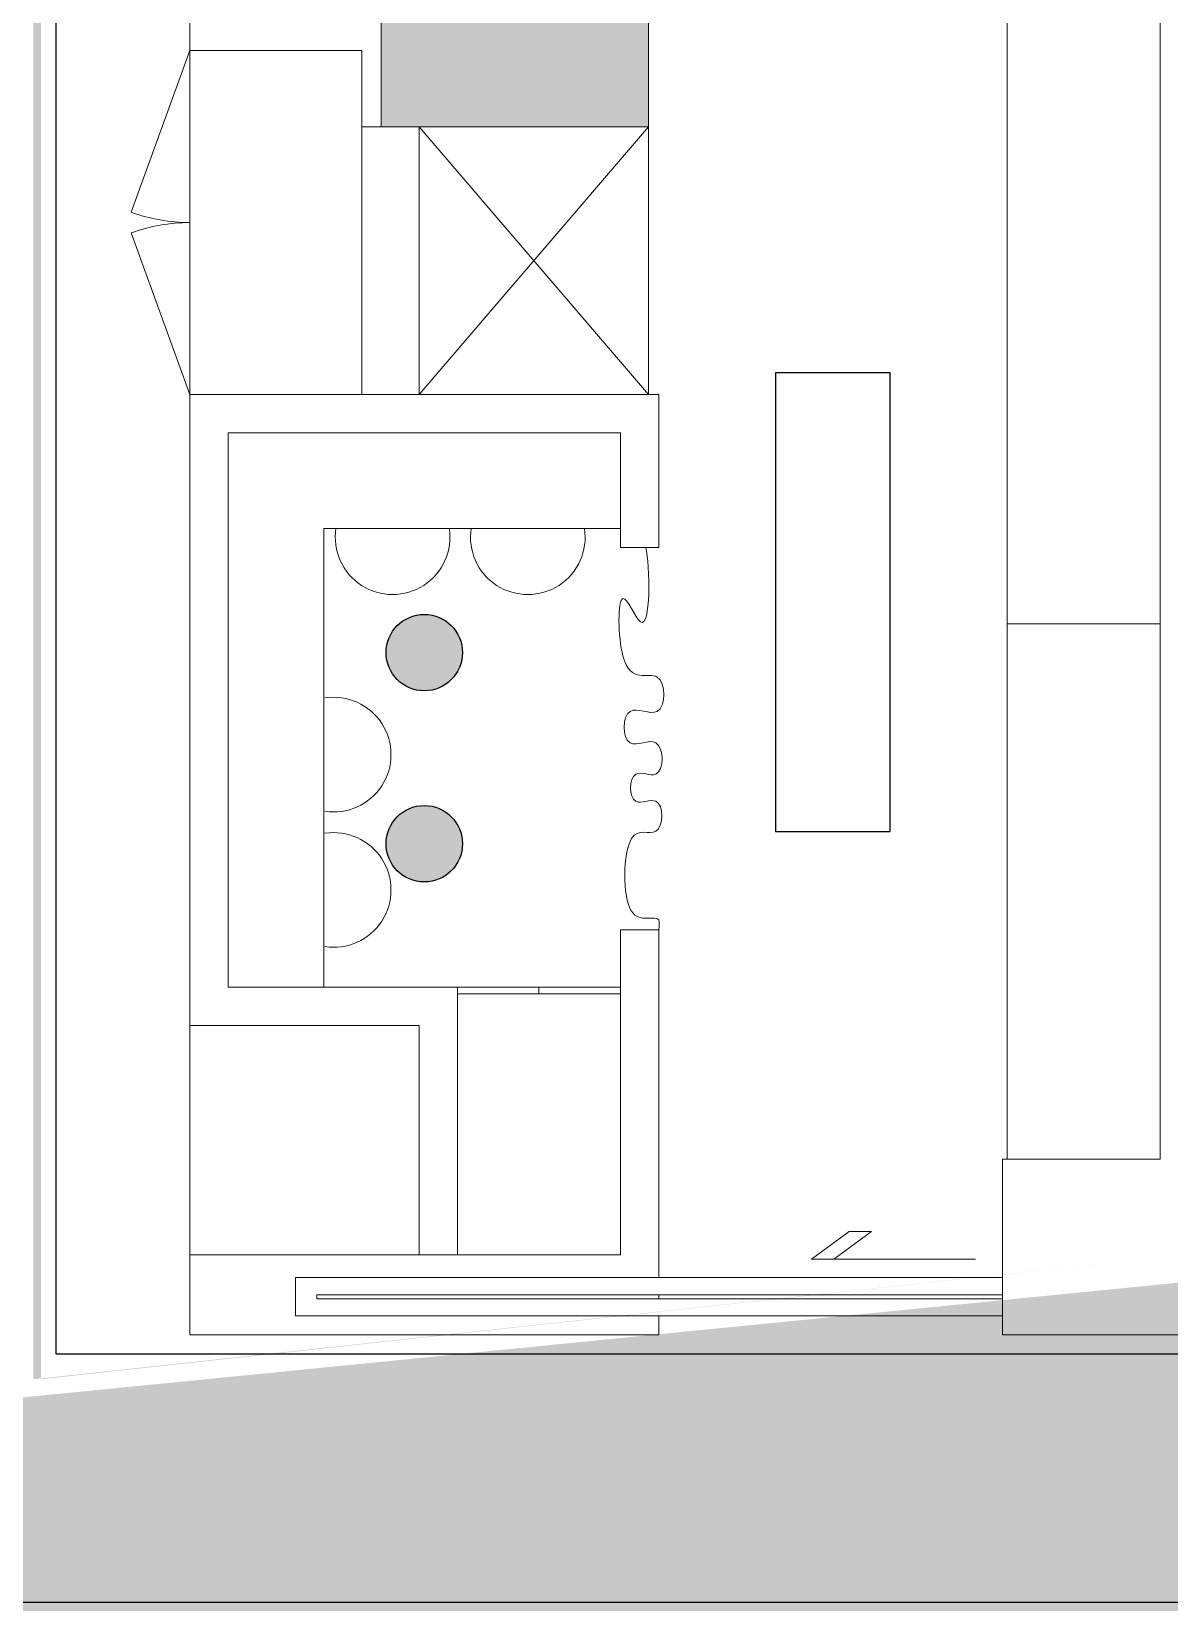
# Model space of a CAD drawing. Header units: metres. Extents: x 11578468 to 47831421, y -58341524 to -14256839.
# Drawn here: x 23842313 to 23845291, y -29064392 to -29060282 of the extents above; entities that cross this region are included whole.
import ezdxf

# ---------------------------------------------------------------- set-up
doc = ezdxf.new("R2010")
doc.units = ezdxf.units.M
doc.header["$LTSCALE"] = 50
doc.header["$MEASUREMENT"] = 0
doc.linetypes.add('DASHEDX2', pattern=[1.5, 1, -0.5])
doc.linetypes.add('DH-HID2', pattern=[1.2000000000000002, 0.8, -0.4])
doc.layers.get('0').update_dxf_attribs({"linetype": 'CONTINUOUS'})
for name, color, linetype in [('#조명', 40, 'CONTINUOUS'), ('FU-FURM', 251, 'DH-HID2'), ('wall', 3, 'CONTINUOUS')]:
    doc.layers.add(name, color=color, linetype=linetype)
doc.layers.add('ha', color=8, linetype='CONTINUOUS', lineweight=5)

# ---------------------------------------------------------------- blocks, each defined once
blk = doc.blocks.new('gasdgd')
at = {"layer": 'ha'}
for p, q in [((23844865.91272162, -29057282.27177941), (23844865.91272154, -29063232.27177941)), ((23845265.91272162, -29057282.27177941), (23845265.91272162, -29060332.27177941)), ((23845265.91272154, -29063232.27177941), (23845265.91272162, -29057282.27177941)), ((23845265.91272157, -29057282.27177941), (23845265.91272156, -29063232.2717794)), ((23842727.69593414, -29060182.27177941), (23842727.69593414, -29060532.2717794)), ((23843227.69593415, -29060182.2717794), (23843227.69593415, -29060532.2717794)), ((23843227.69593415, -29060532.2717794), (23843227.69593415, -29060182.2717794)), ((23843927.69593415, -29060532.2717794), (23843927.69593415, -29060182.2717794)), ((23843927.69593415, -29060182.2717794), (23843927.69593415, -29060532.2717794)), ((23842727.69593415, -29060332.27177943), (23842573.78686965, -29060755.13345879)), ((23842727.69593415, -29060332.27177943), (23843177.69593418, -29060332.27177943)), ((23842727.69593415, -29061232.27177944), (23842727.69593415, -29060332.27177943)), ((23843177.69593418, -29060332.27177943), (23843177.69593418, -29061232.27177944)), ((23843177.69593415, -29060532.27177942), (23843227.69593415, -29060532.2717794)), ((23843177.69593415, -29060532.27177942), (23843177.69593418, -29061232.27177944)), ((23843227.69593415, -29060532.2717794), (23843927.69593415, -29060532.2717794)), ((23843927.69593415, -29060532.2717794), (23843227.69593415, -29060532.2717794)), ((23843327.69593415, -29060532.27177941), (23843927.69593415, -29060532.27177941)), ((23843327.69593415, -29061232.27177941), (23843327.69593415, -29060532.27177941)), ((23843927.69593417, -29061232.27177941), (23843327.69593418, -29060532.27177941)), ((23843927.69593415, -29060532.27177941), (23843327.69593415, -29061232.27177941)), ((23843327.69593415, -29060532.27177941), (23843327.69593418, -29061232.27177944)), ((23843927.69593415, -29060532.27177941), (23843927.69593415, -29061232.27177941)), ((23842727.69593415, -29061232.27177945), (23842573.78686965, -29060809.41010009)), ((23842727.69593415, -29061232.27177944), (23842727.69593415, -29062882.27177941)), ((23842727.69593415, -29061232.27177944), (23843954.12950898, -29061232.27177944)), ((23843177.69593418, -29061232.27177944), (23842727.69593415, -29061232.27177944)), ((23843927.69593415, -29061232.27177941), (23843327.69593415, -29061232.27177941)), ((23843954.12950898, -29061232.27177943), (23843954.12950899, -29061632.27177944)), ((23842827.69593414, -29061332.27177944), (23842827.69593415, -29062782.27177941)), ((23842827.69593414, -29061332.27177944), (23843854.12950898, -29061332.27177943)), ((23843854.12950898, -29061332.27177943), (23842827.69593414, -29061332.27177943)), ((23842827.69593414, -29061332.27177943), (23842827.69593414, -29061582.27177943)), ((23843854.12950899, -29061632.27177944), (23843854.12950898, -29061332.27177943)), ((23843854.12950898, -29061582.27177943), (23843854.12950898, -29061332.27177943)), ((23842727.69593415, -29062882.27177941), (23842727.69593414, -29061382.27177944)), ((23842827.69593414, -29062782.2717794), (23842827.69593415, -29061382.27177944)), ((23842827.69593414, -29062782.27177941), (23842827.69593415, -29061582.27177943)), ((23843077.69593415, -29061582.27177943), (23843854.12950898, -29061582.27177943)), ((23843077.69593415, -29061582.27177943), (23843077.69593414, -29062782.27177941)), ((23843954.12950899, -29061632.27177944), (23843854.12950899, -29061632.27177943)), ((23844865.91272154, -29063232.27177941), (23844865.91272154, -29061832.27177941)), ((23844865.91272154, -29061832.27177941), (23845265.91272156, -29061832.27177941)), ((23845265.91272156, -29061832.27177941), (23845265.91272156, -29063232.27177941)), ((23842727.69593415, -29062282.2717794), (23842727.69593415, -29062882.27177941)), ((23843854.12950898, -29063482.27177941), (23843854.12950898, -29062632.27177942)), ((23843954.12950898, -29062632.27177941), (23843854.12950898, -29062632.27177941)), ((23843954.12950898, -29062632.27177942), (23843954.12950898, -29063542.2717794)), ((23843427.69593415, -29062782.27177942), (23842827.69593414, -29062782.27177941)), ((23843077.69593414, -29062782.27177941), (23842827.69593414, -29062782.27177941)), ((23843427.69593415, -29062782.27177942), (23843427.69593414, -29063482.27177941)), ((23843427.69593415, -29062782.27177942), (23843854.12950898, -29062782.27177942)), ((23843427.69593415, -29063482.27177941), (23843427.69593415, -29062782.27177942)), ((23843640.91272156, -29062782.27177942), (23843640.91272156, -29062800.27177942)), ((23843854.12950898, -29062782.27177941), (23843854.12950898, -29063482.27177941)), ((23843427.69593415, -29062800.27177942), (23843854.12950898, -29062800.27177942)), ((23843327.69593414, -29062882.27177941), (23842727.69593414, -29062882.27177941)), ((23843327.69593414, -29062882.27177941), (23842727.69593414, -29062882.27177941)), ((23842727.69593414, -29062882.27177941), (23842727.69593414, -29063482.27177941)), ((23843327.69593414, -29063482.27177941), (23843327.69593414, -29062882.27177941)), ((23843327.69593414, -29062882.27177941), (23843327.69593414, -29063482.27177941)), ((23844854.12950898, -29063692.2717794), (23844854.12950897, -29063232.27177941)), ((23845265.91272155, -29063232.27177941), (23844854.12950897, -29063232.27177941)), ((23844865.91272154, -29063232.27177941), (23845265.91272154, -29063232.27177941)), ((23845265.91272156, -29063232.27177941), (23844865.91272154, -29063232.27177941)), ((23844354.03566265, -29063494.23504151), (23844452.65032211, -29063421.95106591)), ((23844510.98579184, -29063421.95106591), (23844412.37113239, -29063494.23504151)), ((23844452.65032211, -29063421.95106591), (23844510.98579184, -29063421.95106591)), ((23842727.69593414, -29063482.27177941), (23842727.69593414, -29063692.27177941)), ((23843854.12950898, -29063482.27177941), (23842727.69593414, -29063482.27177941)), ((23842727.69593414, -29063482.27177941), (23843327.69593414, -29063482.27177941)), ((23843854.12950898, -29063482.27177941), (23843427.69593415, -29063482.27177941)), ((23844783.21598467, -29063494.23504151), (23844354.03566265, -29063494.23504151)), ((23844412.37113239, -29063494.23504151), (23844783.21598467, -29063494.23504151)), ((23844783.21598467, -29063494.23504151), (23844783.21598467, -29063494.23504151)), ((23843954.12950898, -29063542.2717794), (23843004.12950898, -29063542.2717794)), ((23843004.12950898, -29063542.2717794), (23843004.12950898, -29063642.2717794)), ((23844854.12950898, -29063542.2717794), (23843954.12950898, -29063542.2717794)), ((23844854.12950898, -29063642.2717794), (23844854.12950898, -29063542.2717794)), ((23843060.12950898, -29063597.2717794), (23843060.12950898, -29063587.2717794)), ((23843060.12950898, -29063587.2717794), (23843954.12950898, -29063587.2717794)), ((23843954.12950898, -29063597.2717794), (23843060.12950898, -29063597.2717794)), ((23843954.12950898, -29063587.2717794), (23843954.12950898, -29063597.2717794)), ((23843954.12950898, -29063597.2717794), (23843954.12950898, -29063587.2717794)), ((23843954.12950898, -29063587.2717794), (23844854.12950898, -29063587.2717794)), ((23843954.12950898, -29063587.2717794), (23843954.12950898, -29063597.2717794)), ((23843954.12950898, -29063592.2717794), (23843954.12950898, -29063597.2717794)), ((23844854.12950898, -29063597.2717794), (23843954.12950898, -29063597.2717794)), ((23844854.12950898, -29063587.2717794), (23844854.12950898, -29063597.2717794)), ((23843004.12950898, -29063642.2717794), (23843954.12950898, -29063642.2717794)), ((23843954.12950898, -29063642.2717794), (23843954.12950898, -29063692.27177941)), ((23843954.12950898, -29063642.2717794), (23844854.12950898, -29063642.2717794)), ((23843954.12950899, -29063692.27177938), (23842727.69593414, -29063692.27177944)), ((23843327.69593414, -29063692.2717794), (23843227.69593414, -29063692.2717794)), ((23843954.12950898, -29063692.2717794), (23843327.47823854, -29063692.2717794)), ((23843327.47823854, -29063692.2717794), (23843327.47902713, -29063693.13840914)), ((23846415.91272161, -29063692.2717794), (23844854.12950898, -29063692.2717794)), ((23845365.91272161, -29063692.2717794), (23844854.12950898, -29063692.2717794))]:
    blk.add_line(p, q, dxfattribs=at)
for centre, radius, start, end in [((23842727.69593415, -29060332.27177944), 449.9999999961378, 249.9999999996519, 270.0000000004743), ((23842727.69593415, -29061232.27177944), 449.9999999961378, 89.99999999952568, 109.9999999392787), ((23843257.94084164, -29061605.41131241), 150, 171.1259127798862, 8.87408722011383), ((23843611.78885651, -29061605.41131241), 150, 171.1259127798862, 8.87408722011383), ((23843103.77711299, -29062174.15338124), 150, 261.1259127798862, 98.87408722011384), ((23843103.77711299, -29062528.00139611), 150, 261.1259127798862, 98.87408722011384)]:
    blk.add_arc(centre, radius, start, end, dxfattribs=at)
blk.add_open_spline([(23843920.47479135, -29061632.27177943), (23843931.66526443, -29061676.39371495), (23843935.98258664, -29061928.0465881), (23843844.87646908, -29061693.74481178), (23843849.79690468, -29062013.36946831), (23843973.35921482, -29061923.09859123), (23843974.3784309, -29062097.80839413), (23843858.41058888, -29062024.75555889), (23843857.88359592, -29062177.95207833), (23843967.74853566, -29062107.62630726), (23843969.90593046, -29062253.32474531), (23843875.68481326, -29062198.73402531), (23843875.53165687, -29062322.90802661), (23843968.60477643, -29062268.4606859), (23843966.46026948, -29062407.87057587), (23843862.4515198, -29062340.9814851), (23843856.53430077, -29062645.30715835), (23843961.07448238, -29062583.46699827), (23843955.58677443, -29062622.03106042), (23843954.12950898, -29062632.27177941)], degree=3, knots=[34.22561416058954, 34.22561416058954, 34.22561416058954, 34.22561416058954, 129.3501523174345, 174.81642691046, 234.5163476355374, 324.1118809767067, 413.662195365876, 484.5915026143193, 566.9194863066077, 634.1288757547736, 716.2168083786964, 768.481849450618, 839.3757761269808, 891.6408171989024, 969.9971256367862, 1033.461118400097, 1115.54905102402, 1186.478358276188, 1212.123886793852, 1212.123886793852, 1212.123886793852, 1212.123886793852], dxfattribs=at)
for points in [[(23843227.69593415, -29060532.2717794), (23843227.69593415, -29060182.2717794), (23843927.69593415, -29060532.2717794)], [(23843927.69593415, -29060532.2717794), (23843227.69593415, -29060182.2717794), (23843927.69593415, -29060182.2717794)]]:
    blk.add_solid(points, dxfattribs=at)

msp = doc.modelspace()

# ---------------------------------------------------------------- hatches: boundary and pattern name
at = {"layer": 'wall', "ltscale": 10}
h = msp.add_hatch(color=1, dxfattribs=at)
h.dxf.hatch_style = 1
h.paths.add_polyline_path([(23843440.91272155, -29061907.27177941, 1), (23843240.91272155, -29061907.27177941, 1)])
h = msp.add_hatch(color=1, dxfattribs=at)
h.dxf.hatch_style = 1
h.paths.add_polyline_path([(23843440.91272155, -29062407.27177941, 1), (23843240.91272155, -29062407.27177941, 1)])

# ---------------------------------------------------------------- linework, layer by layer
at = {"layer": '#조명', "ltscale": 10}
msp.add_lwpolyline([(23844259.91272162, -29062375.2717794), (23844559.91272162, -29062375.2717794), (23844559.91272162, -29061175.2717794), (23844259.91272162, -29061175.2717794)], close=True, dxfattribs=at)
msp.add_lwpolyline([(23849277.69596847, -29056372.27177927), (23849277.69596847, -29064392.27177943), (23837427.69585676, -29064392.27177922), (23837427.69585676, -29056372.27177951), (23849277.69596847, -29056372.27177926)])
at = {"color": 10, "linetype": 'DASHEDX2', "ltscale": 5, "const_width": 20}
msp.add_lwpolyline([(23849227.69596847, -29056422.27177926), (23849227.69596846, -29064342.27177942), (23837477.69585676, -29064342.27177922), (23837477.69585676, -29056422.27177951)], close=True, dxfattribs=at)
msp.add_lwpolyline([(23848227.69593416, -29063792.27177941), (23842327.69593448, -29063792.27177931), (23842327.69593415, -29056972.27177942), (23848227.69593415, -29056972.27177928), (23848227.69593416, -29063792.2717794)], dxfattribs=at)
msp.add_lwpolyline([(23848177.69593416, -29063742.2717794), (23842377.69593447, -29063742.27177931), (23842377.69593415, -29057022.27177941), (23848177.69593415, -29057022.27177928)], close=True)
for centre in [(23843340.91272155, -29061907.27177941), (23843340.91272155, -29062407.27177941)]:
    msp.add_circle(centre, 100)

# ---------------------------------------------------------------- block references
at = {"layer": 'FU-FURM', "color": 8, "ltscale": 30}
msp.add_blockref('gasdgd', (0, 0), dxfattribs=at)

doc.saveas('drawing.dxf')
